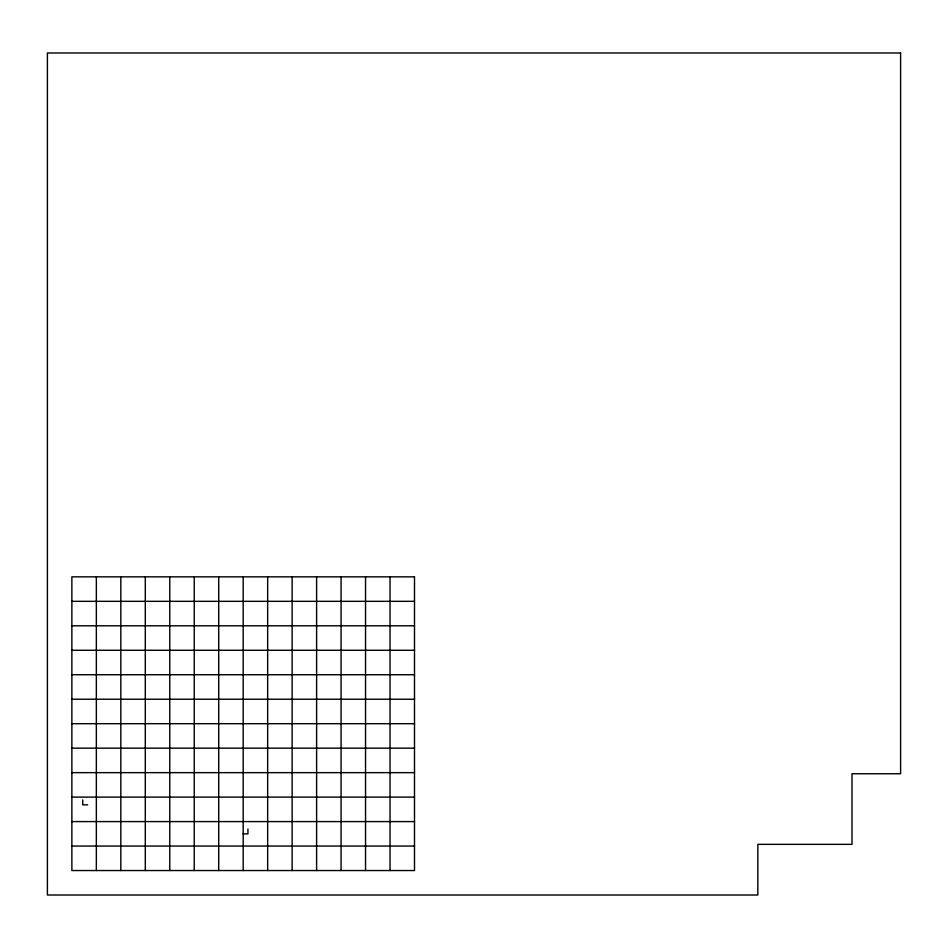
<?xml version="1.0" encoding="UTF-8"?>
<svg xmlns="http://www.w3.org/2000/svg" width="948" height="948" viewBox="0 0 948 948"><rect width="100%" height="100%" fill="white"/><g stroke="black" fill="none" stroke-linecap="round" stroke-linejoin="round"><path stroke-width="1.42" d="M71.87 601.328L414.501 601.328M71.87 625.799L414.501 625.799M71.87 650.269L414.501 650.269M71.87 674.739L414.501 674.739M71.87 699.221L414.501 699.221M71.87 723.691L414.501 723.691M71.87 748.162L414.501 748.162M71.87 772.644L414.501 772.644M71.87 797.114L414.501 797.114M87.631 804.828L82.737 804.828L82.737 799.934M71.87 821.584L414.501 821.584M243.043 833.873L247.938 833.873L247.938 828.979M71.87 846.054L414.501 846.054M390.031 576.846L390.031 870.537M365.549 576.846L365.549 870.537M341.079 576.846L341.079 870.537M316.608 576.846L316.608 870.537M292.138 576.846L292.138 870.537M267.656 576.846L267.656 870.537M243.186 576.846L243.186 870.537M218.715 576.846L218.715 870.537M194.245 576.846L194.245 870.537M169.763 576.846L169.763 870.537M145.293 576.846L145.293 870.537M120.823 576.846L120.823 870.537M96.352 576.846L96.352 870.537M900.6 52.993L47.4 52.993L47.4 895.007L757.843 895.007L757.843 844.36L852.003 844.36L852.003 773.746L900.6 773.746L900.6 52.993M414.501 576.846L71.87 576.846L71.87 870.537L414.501 870.537L414.501 576.846"/></g></svg>
